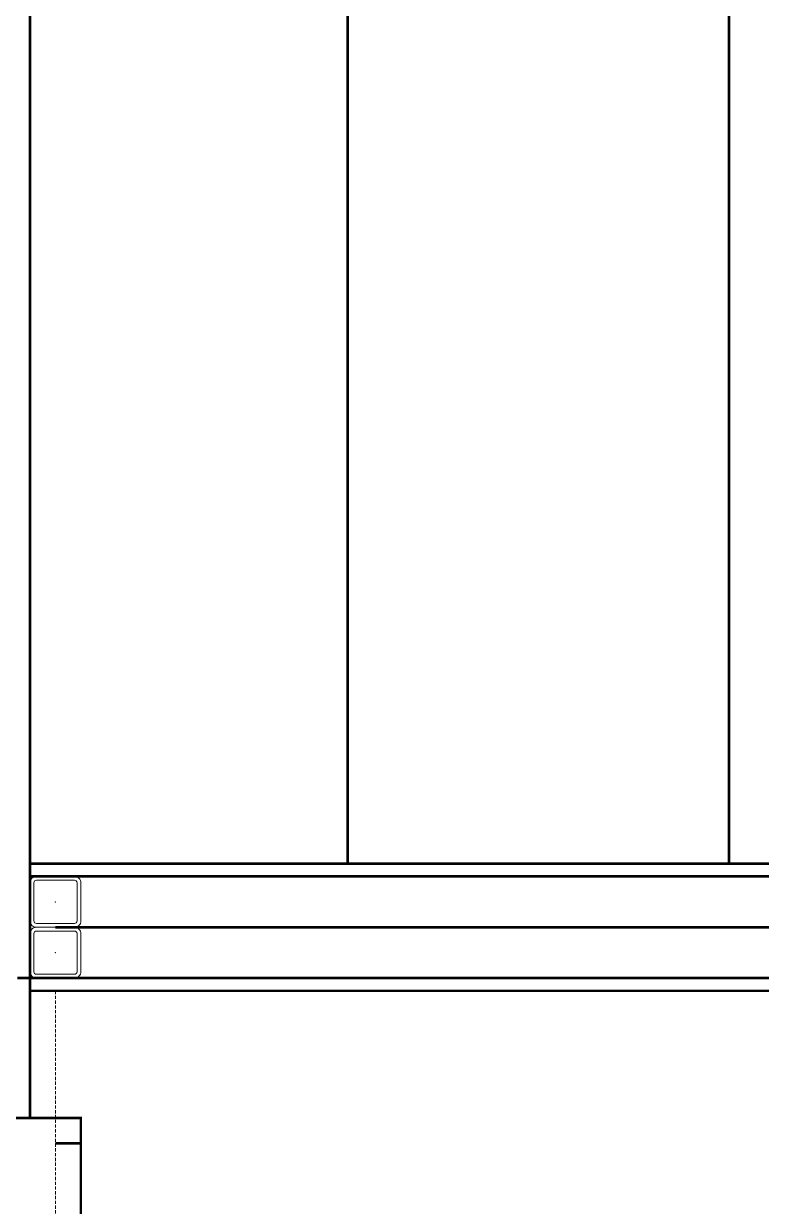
# Model space of a CAD drawing. Extents: x -1457 to 23780, y -2071 to 4205.
# Drawn here: x 7127 to 7185, y 1818 to 1911.1 of the extents above; entities that cross this region are included whole.
import ezdxf

# ---------------------------------------------------------------- set-up
doc = ezdxf.new("R2010")
doc.units = 0
doc.header["$MEASUREMENT"] = 0
doc.linetypes.add('HIDDEN', pattern=[0.375, 0.25, -0.125])
doc.layers.get('0').update_dxf_attribs({"color": 9, "lineweight": 9})
doc.layers.add('M-TEFRIS2-015', color=129, linetype='Continuous', lineweight=9)

# ---------------------------------------------------------------- blocks, each defined once
blk = doc.blocks.new('Prf-40x40')
for points in [[(1.5, -2), (-1.5, -2, -0.414214), (-2, -1.5), (-2, 1.5, -0.414214), (-1.5, 2), (1.5, 2, -0.414214), (2, 1.5), (2, -1.5, -0.414214)], [(1.5, -1.7), (-1.5, -1.7, -0.414214), (-1.7, -1.5), (-1.7, 1.5, -0.414214), (-1.5, 1.7), (1.5, 1.7, -0.414214), (1.7, 1.5), (1.7, -1.5, -0.414214)]]:
    blk.add_lwpolyline(points, format="xyb", close=True)
blk.add_point((0, 0))

msp = doc.modelspace()

# ---------------------------------------------------------------- linework, layer by layer
at = {"layer": 'M-TEFRIS2-015', "linetype": 'HIDDEN', "lineweight": 0}
for p, q in [((7129.5, 947.482), (7129.5, 1835)), ((7129.5, 1835), (7497.5, 1835))]:
    msp.add_line(p, q, dxfattribs=at)
at = {"layer": 'M-TEFRIS2-015', "linetype": 'HIDDEN', "lineweight": 0, "const_width": 0.2}
for points in [[(7107.5, 2390), (7107.5, 2390), (7107.5, 1825), (7127.5, 1825), (7127.5, 2390)], [(7126.5, 1836), (7908.5, 1836), (7908.5, 1945)], [(7127.5, 1835), (7909.5, 1835), (7909.5, 1945), (7899.5, 1945), (7899.5, 1845), (7127.5, 1845)], [(7152.499, 1845), (7152.499, 1945.001)], [(7182.499, 1845), (7182.499, 1945.001)], [(7900.5, 1944), (7900.5, 1844), (7127.5, 1844)], [(7129.5, 1840), (7898.608, 1840), (7904.5, 1840), (7904.5, 1846.129), (7904.5, 1943)], [(7129.5, 1840), (7898.608, 1840), (7904.5, 1840), (7904.5, 1846.129), (7904.5, 1943)], [(7127.5, 1844), (7127.5, 1845)], [(7127.5, 1825), (7131.5, 1825), (7131.5, 1700), (7127.5, 1700)], [(7129.5, 1702), (7131.5, 1702), (7131.5, 1823), (7129.5, 1823)]]:
    msp.add_lwpolyline(points, dxfattribs=at)
msp.add_lwpolyline([(7129.5, 979.758, -0.152644), (10705.5, 2076.188, -0.10573)], format="xyb", dxfattribs=at)

# ---------------------------------------------------------------- block references
at = {"layer": 'M-TEFRIS2-015', "linetype": 'HIDDEN', "lineweight": 0, "xscale": -1}
for p in [(7129.5, 1842), (7129.5, 1838)]:
    msp.add_blockref('Prf-40x40', p, dxfattribs=at)

doc.saveas('drawing.dxf')
